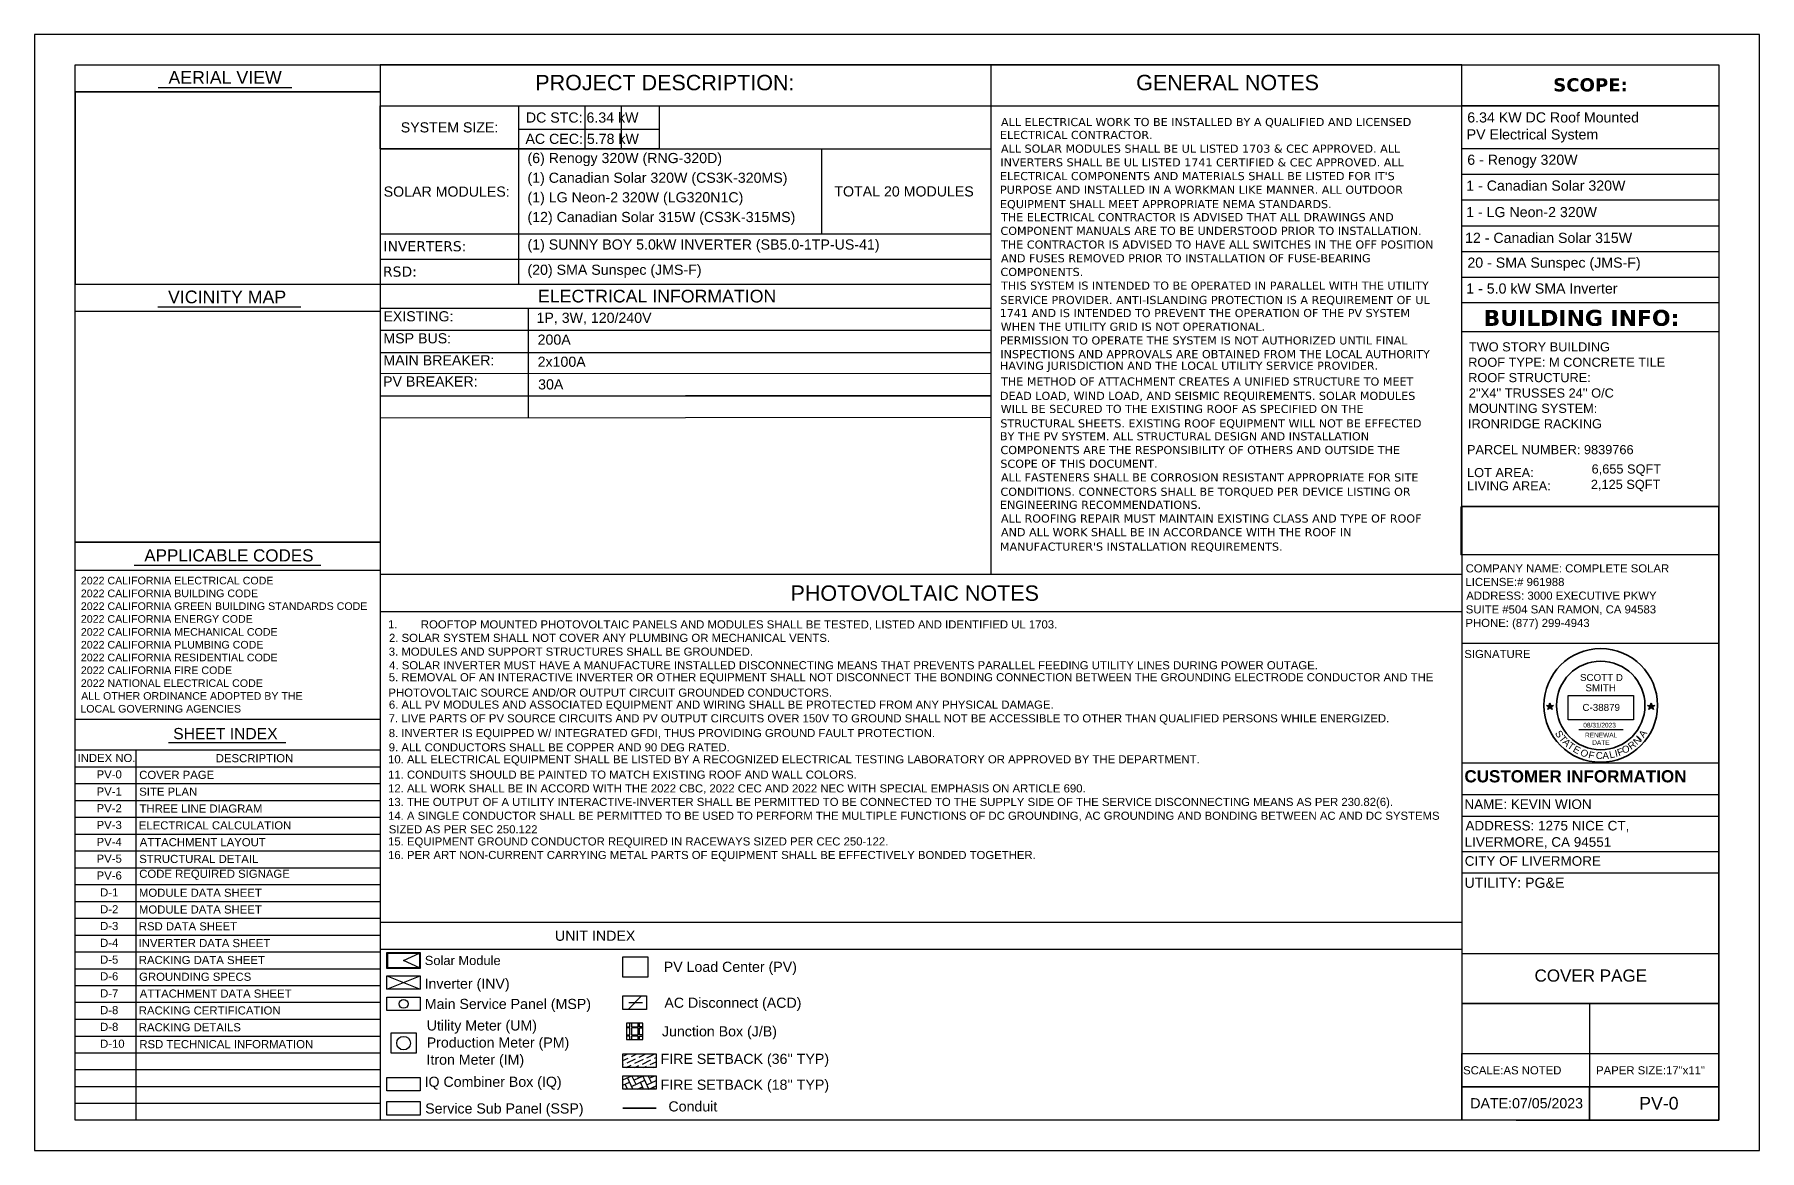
# Model space of a CAD drawing. Header units: millimetres. Extents: x 351 to 7480, y -14642 to -8468.
# Drawn here: x 383 to 2082, y -9577 to -8477 of the extents above; entities that cross this region are included whole.
import ezdxf

# ---------------------------------------------------------------- set-up
doc = ezdxf.new("R2010")
doc.units = ezdxf.units.MM
for name, color, linetype in [('PDF5_Text', 7, 'Continuous'), ('PDF_0', 7, 'Continuous'), ('PDF_PDF_Geometry', 7, 'Continuous'), ('PDF_Text', 7, 'Continuous')]:
    doc.layers.add(name, color=color, linetype=linetype)
doc.styles.add('PDF Arial', font='arial.ttf')
doc.styles.add('PDF Arial Bold', font='arialbd.ttf')
doc.styles.add('PDF Verdana', font='verdana.ttf')
doc.styles.add('PDF Verdana Bold', font='verdanab.ttf')
doc.styles.get("Standard").update_dxf_attribs({"font": 'arial.ttf'})
picture_1 = doc.add_image_def('image1.png', size_in_pixel=(45, 240))
picture_2 = doc.add_image_def('image2.png', size_in_pixel=(697, 1103))
picture_3 = doc.add_image_def('image3.png', size_in_pixel=(836, 1103))
picture_4 = doc.add_image_def('image33.png', size_in_pixel=(858, 321))

# ---------------------------------------------------------------- blocks, each defined once
blk = doc.blocks.new('star')
h = blk.add_hatch(color=256)
h.dxf.hatch_style = 1
h.paths.add_polyline_path([(116.5, 62.57), (116.86, 62.57), (116.68, 63.12)])
h.paths.add_polyline_path([(116.68, 62.02), (116.97, 62.23), (116.86, 62.57), (116.5, 62.57), (116.39, 62.23)])
h.paths.add_polyline_path([(116.5, 62.57), (115.92, 62.57), (116.39, 62.23)])
h.paths.add_polyline_path([(116.39, 62.23), (116.21, 61.67), (116.68, 62.02)])
h.paths.add_polyline_path([(116.68, 62.02), (117.15, 61.67), (116.97, 62.23)])
h.paths.add_polyline_path([(116.97, 62.23), (117.44, 62.57), (116.86, 62.57)])
for p, q in [((116.21, 61.67), (116.68, 63.12)), ((116.68, 63.12), (117.15, 61.67)), ((115.92, 62.57), (117.44, 62.57)), ((117.15, 61.67), (115.92, 62.57)), ((117.44, 62.57), (116.21, 61.67))]:
    blk.add_line(p, q)
blk = doc.blocks.new('a')
at = {"color": 1, "char_height": 15, "attachment_point": 1}
for s, insert, rotation in [('{\\C256;S}', (169, 149), 301.8504), ('{\\C256;T}', (176.1, 138.5), 308.5602), ('{\\C256;A}', (182.8, 131.2), 313.9392), ('{\\C256;T}', (190.6, 123.2), 324.7462), ('{\\C256;E}', (201.4, 115.5), 330.0103), ('{\\C256;O}', (299, 112.2), 12.6875), ('{\\C256;R}', (311.3, 116.8), 36.4598), ('{\\C256;N}', (322.6, 125.5), 43.0781), ('{\\C256;I}', (344.8, 127.8), 227.4846), ('{\\C256;A}', (335, 138.5), 54.6588), ('{\\C256;O}', (218.6, 109.1), 319.6464), ('{\\C256;A}', (258.4, 100.3), 1.6689), ('{\\C256;L}', (271.7, 101.5), 12.6875), ('{\\C256;I}', (283.7, 104.3), 13.6115), ('{\\C256;F}', (288.3, 105.4), 21.5682)]:
    blk.add_mtext_dynamic_manual_height_columns(s, width=30.733, gutter_width=125, heights=[0], dxfattribs=dict(at, insert=insert, rotation=rotation))
at = {"color": 1, "insert": (244.5, 100.5), "char_height": 15, "attachment_point": 1}
blk.add_mtext_dynamic_manual_height_columns('{\\C256;C}', width=30.733, gutter_width=125, heights=[0], dxfattribs=at)
blk = doc.blocks.new('1')
at = {"color": 1, "xscale": 0.1018808021228187, "yscale": 0.1018808021228187, "zscale": 0.1018808021228187}
blk.add_blockref('a', (510.97, 81.39), dxfattribs=at)
at = {"color": 1, "insert": (534.46, 91.84), "char_height": 1.528, "attachment_point": 1, "rotation": 347.3366}
blk.add_mtext_dynamic_manual_height_columns('{\\C256;F}', width=1.5282, gutter_width=12.74, heights=[0], dxfattribs=at)

msp = doc.modelspace()

# ---------------------------------------------------------------- linework, layer by layer
at = {"lineweight": 30}
msp.add_line((1904.2, -9162.2), (1948, -9162.2), dxfattribs=at)
at = {"lineweight": 35}
for radius in [56, 43.6]:
    msp.add_circle((1925.9, -9138.4), radius, dxfattribs=at)
at = {"layer": 'PDF_0', "lineweight": 25}
for points in [[(382.5, -8477.1), (382.5, -9577), (2082.4, -9577), (2082.4, -8477.1)], [(422.5, -8507.1), (723.1, -8507.1), (723.1, -8977.5), (422.5, -8977.5)], [(998, -8589.7), (723.1, -8589.7), (723.1, -8547.6), (998, -8547.6)], [(2042.4, -8547.6), (1788.9, -8547.6)], [(2042.4, -8547.6), (2042.4, -8741.6), (1788.9, -8741.6), (1788.9, -8547.6)], [(1788.9, -8990), (1788.9, -8942.4), (2042.4, -8942.4), (2042.4, -8990)], [(962.3, -9386.3), (986.8, -9386.3), (986.8, -9406.3), (962.3, -9406.3)], [(729.8, -9404.8), (762.6, -9404.8), (762.6, -9418.1), (729.8, -9418.1)], [(729.8, -9425.8), (762.6, -9425.8), (762.6, -9439.2), (729.8, -9439.2)], [(962.3, -9424.6), (985.6, -9424.6), (985.6, -9438), (962.3, -9438)], [(733.9, -9461.2), (758.5, -9461.2), (758.5, -9481.1), (733.9, -9481.1)], [(966, -9467.7), (982, -9467.7), (982, -9451.7), (966, -9451.7)], [(970.7, -9463), (977.3, -9463), (977.3, -9456.3), (970.7, -9456.3)], [(962.3, -9481.9), (995.1, -9481.9), (995.1, -9495.1), (962.3, -9495.1)], [(729.8, -9505), (762.6, -9505), (762.6, -9518.3), (729.8, -9518.3)], [(962.3, -9503.3), (995.1, -9503.3), (995.1, -9516.6), (962.3, -9516.6)], [(729.8, -9528.8), (762.6, -9528.8), (762.6, -9542.1), (729.8, -9542.1)]]:
    msp.add_lwpolyline(points, close=True, dxfattribs=at)
for points in [[(1324.8, -8507.1), (1324.8, -9009)], [(1788.9, -8942.4), (1788.9, -8507.1)], [(859.4, -8547.6), (859.6, -8723.3)], [(859.5, -8547.6), (859.5, -8589.7)], [(924.7, -8547.6), (924.7, -8589.7)], [(960.6, -8547.6), (960.6, -8589.7)], [(1788.9, -8547.6), (2042.4, -8547.6)], [(859.5, -8570.3), (998, -8570.3)], [(723.1, -8589.7), (1324.8, -8589.7)], [(1157.9, -8589.7), (1157.9, -8673.5)], [(1788.9, -8589.6), (2042.4, -8589.6)], [(1788.9, -8614.9), (2042.4, -8614.9)], [(1788.9, -8640.2), (2042.4, -8640.2)], [(1788.9, -8665.6), (2042.4, -8665.6)], [(723.2, -8673.5), (1324.8, -8673.5)], [(723.2, -8698.4), (1324.8, -8698.4)], [(1788.9, -8690.9), (2042.4, -8690.9)], [(1788.9, -8716.3), (2042.4, -8716.3)], [(723.2, -8723.3), (1324.8, -8723.3)], [(723.4, -8746.9), (1325, -8746.9)], [(868.9, -8746.9), (869, -8854.8)], [(723.4, -8768.6), (1325, -8768.6)], [(1788.9, -8769.9), (2042.4, -8769.9)], [(723.4, -8790.4), (1325, -8790.4)], [(723.2, -8811.3), (1324.9, -8810.8)], [(723.3, -8833.1), (1324.9, -8832.5)], [(723.4, -8833.1), (1325, -8833.1)], [(723.3, -8854.9), (1324.9, -8854.3)], [(1789, -9076.9), (2042.5, -9076.9)], [(422.5, -9152), (723.1, -9152)], [(729.8, -9404.8), (762.6, -9418.1)], [(729.8, -9418.1), (762.6, -9405)], [(980.7, -9424.6), (967.4, -9438)], [(968.3, -9431.3), (981.5, -9431.3)], [(974.7, -9430.7), (974.1, -9431.3)], [(966, -9455), (969.3, -9455), (969.3, -9451.7)], [(966, -9463), (969.3, -9463), (969.3, -9456.3), (966, -9456.3)], [(969.3, -9467.7), (969.3, -9464.4), (966, -9464.4)], [(970.7, -9451.7), (970.7, -9455), (977.3, -9455), (977.3, -9451.7)], [(977.3, -9467.7), (977.3, -9464.4), (970.7, -9464.4), (970.7, -9467.7)], [(982, -9455), (978.6, -9455), (978.6, -9451.7)], [(982, -9463), (978.6, -9463), (978.6, -9456.3), (982, -9456.3)], [(978.6, -9467.7), (978.6, -9464.4), (982, -9464.4)]]:
    msp.add_lwpolyline(points, dxfattribs=at)
at = {"layer": 'PDF_0', "lineweight": 0}
for points in [[(422.5, -8723.3), (723.1, -8723.3), (723.1, -8533.5), (422.5, -8533.5)], [(422.5, -8977.5), (723.1, -8977.5), (723.1, -8749.8), (422.5, -8749.8)]]:
    msp.add_lwpolyline(points, close=True, dxfattribs=at)
at = {"layer": 'PDF_0', "color": 5, "lineweight": 25}
msp.add_lwpolyline([(762.6, -9382), (762.6, -9397.6), (729.8, -9397.6), (729.8, -9382)], close=True, dxfattribs=at)
msp.add_lwpolyline([(761.9, -9396.9), (746.2, -9389.8), (761.9, -9382.7), (761.9, -9396.9), (730.6, -9396.9), (730.6, -9382.7), (761.9, -9382.7)], dxfattribs=at)
at = {"layer": 'PDF_0', "color": 251, "lineweight": 25, "true_color": 0x636466}
for points in [[(963.3, -9483.7), (967.3, -9481.9)], [(969.1, -9485.1), (969.1, -9485.1)], [(970.8, -9484.3), (976.2, -9481.9)], [(978.4, -9485), (985, -9481.9)], [(985.9, -9485.6), (993.9, -9481.9)], [(962.3, -9488.3), (967.4, -9486)], [(962.3, -9492.4), (963, -9492.1)], [(964.7, -9491.3), (964.7, -9491.3)], [(965.4, -9495.1), (970.6, -9492.8)], [(966.5, -9490.5), (974.9, -9486.6)], [(972.3, -9491.9), (972.3, -9491.9)], [(974, -9491.1), (982.5, -9487.1)], [(974.2, -9495.1), (978.1, -9493.3)], [(976.6, -9485.8), (976.6, -9485.8)], [(979.8, -9492.6), (979.8, -9492.6)], [(981.5, -9491.8), (990, -9487.8)], [(983.1, -9495.1), (985.6, -9493.9)], [(984.2, -9486.4), (984.2, -9486.4)], [(987.4, -9493.2), (987.4, -9493.2)], [(989.1, -9492.4), (995.1, -9489.6)], [(991.7, -9487), (991.7, -9487)], [(992, -9495.1), (993.2, -9494.6)], [(993.4, -9486.2), (995.1, -9485.4)], [(994.9, -9493.8), (994.9, -9493.8)]]:
    msp.add_lwpolyline(points, dxfattribs=at)
at = {"layer": 'PDF_0', "color": 132, "lineweight": 25, "true_color": 0x00c1c1}
for points in [[(962.3, -9507.3), (971, -9503.3)], [(962.5, -9507.2), (962.3, -9506.8)], [(962.3, -9512.7), (968.8, -9509.6)], [(966.8, -9516.6), (964.6, -9511.6)], [(965.2, -9516.6), (966.6, -9515.9)], [(972.2, -9516.6), (966.8, -9505.2)], [(970.9, -9513.9), (984, -9507.8)], [(975.3, -9511.9), (971.2, -9503.3)], [(973.2, -9507.6), (982.4, -9503.3)], [(977.6, -9505.5), (976.6, -9503.3)], [(976.6, -9516.6), (981.6, -9514.2)], [(977.5, -9516.6), (977.3, -9516.2)], [(982.7, -9516.6), (979.6, -9509.8)], [(988, -9516.6), (981.9, -9503.5)], [(986, -9512.2), (995.1, -9507.9)], [(990.4, -9510.1), (987.1, -9503.3)], [(987.9, -9516.6), (995.1, -9513.3)], [(988.3, -9505.8), (993.7, -9503.3)], [(992.6, -9503.8), (992.4, -9503.3)], [(993.4, -9516.6), (992.4, -9514.5)], [(995.1, -9508.9), (994.7, -9508.1)]]:
    msp.add_lwpolyline(points, dxfattribs=at)
at = {"layer": 'PDF_0', "color": 244, "lineweight": 35, "true_color": 0x991a1e}
msp.add_lwpolyline([(962.3, -9535.4), (995.1, -9535.4)], dxfattribs=at)
at = {"layer": 'PDF_0', "lineweight": 25}
for centre, radius in [((746.2, -9432.5), 4.4), ((746.2, -9471.2), 6.68)]:
    msp.add_circle(centre, radius, dxfattribs=at)
at = {"layer": 'PDF_PDF_Geometry', "lineweight": 25}
for points in [[(1788.9, -8507.1), (723.1, -8507.1), (723.1, -9547.1), (422.5, -9547.1)], [(422.5, -8507.1), (723.1, -8507.1)], [(2042.4, -8507.1), (2042.4, -9547.1), (422.5, -9547.1), (422.5, -8507.1), (2042.4, -8507.1), (2042.4, -9547.1), (1788.9, -9547.1), (1788.9, -9514.3), (2042.4, -9514.3), (1788.9, -9514.3), (1788.9, -9481.3), (2042.4, -9481.3)], [(504.5, -8529.4), (636.2, -8529.4)], [(422.5, -8533.5), (723.1, -8533.5)], [(723.1, -8547.6), (1788.9, -8547.6)], [(422.5, -8723.3), (723.1, -8723.3)], [(422.5, -8749.8), (723.1, -8749.8)], [(504.2, -8745.5), (645, -8745.5)], [(2042.4, -9025), (2042.4, -9481.3), (2042.4, -9514.3), (2042.4, -9547.1), (2042.4, -8942.4), (1788.9, -8942.4), (1788.9, -9547.1)], [(480.7, -9000), (664.6, -9000)], [(723.1, -9009), (1788.9, -9009)], [(723.1, -9045.8), (1788.9, -9045.8)], [(514.6, -9174.9), (630.3, -9174.9)], [(422.5, -9182.3), (723.1, -9182.3)], [(482.5, -9182.3), (482.5, -9203.1), (482.5, -9547.1)], [(1788.9, -9195), (2042.4, -9195)], [(422.5, -9198.9), (723.1, -9198.9)], [(422.5, -9215.4), (723.1, -9215.4)], [(1788.9, -9226.3), (2042.4, -9226.3)], [(422.5, -9232), (723.1, -9232)], [(422.5, -9248.6), (723.1, -9248.6)], [(1788.9, -9247.4), (2042.4, -9247.4)], [(422.5, -9265.2), (723.1, -9265.2)], [(422.5, -9281.8), (723.1, -9281.8)], [(1788.9, -9282.2), (2042.5, -9282.2)], [(422.5, -9298.3), (723.1, -9298.3)], [(422.5, -9314.9), (723.1, -9314.9)], [(1788.9, -9303.4), (2042.5, -9303.4)], [(422.5, -9331.6), (723.1, -9331.6)], [(422.5, -9348.1), (723.1, -9348.1)], [(422.5, -9364.7), (723.1, -9364.7)], [(723.1, -9352.1), (1788.9, -9352.1)], [(422.5, -9381.2), (723.1, -9381.2)], [(723.1, -9378.6), (1788.9, -9378.6)], [(1788.9, -9383), (2042.5, -9383)], [(422.5, -9397.9), (723.1, -9397.9)], [(422.5, -9414.4), (723.1, -9414.4)], [(422.5, -9431), (723.1, -9431)], [(1792.5, -9432.1), (2042.4, -9432.1), (1788.9, -9432.1), (2042.4, -9432.1), (1914.8, -9432.1), (1914.8, -9481.3), (2042.4, -9481.3), (2042.4, -9432.1)], [(422.5, -9447.6), (723.1, -9447.6)], [(422.5, -9464.2), (723.1, -9464.2)], [(422.5, -9480.8), (723.1, -9480.8)], [(1914.8, -9481.3), (1914.8, -9514.3), (1914.8, -9547.1)], [(422.5, -9497.3), (723.1, -9497.3)], [(422.5, -9513.9), (723.1, -9513.9)], [(422.5, -9530.5), (723.1, -9530.5)]]:
    msp.add_lwpolyline(points, dxfattribs=at)
for points in [[(723.1, -8977.5), (723.1, -9005.5), (422.5, -9005.5), (422.5, -8977.5)], [(2042.4, -9514.3), (2042.4, -9547.1), (1914.8, -9547.1), (1914.8, -9514.3)]]:
    msp.add_lwpolyline(points, close=True, dxfattribs=at)
at = {"layer": 'PDF_PDF_Geometry', "color": 251, "lineweight": 25, "true_color": 0x525252}
msp.add_lwpolyline([(1842.5, -9547.1), (2042.4, -9547.1)], dxfattribs=at)

# ---------------------------------------------------------------- block references
at = {"xscale": 4.597039828451667, "yscale": 4.597039828451667, "zscale": 4.597039828451667, "rotation": 287.9700872862333}
for p in [(1437.9, -8717.7), (1537.6, -8717.7)]:
    msp.add_blockref('star', p, dxfattribs=at)
at = {"color": 1, "xscale": 4.51217474996896, "yscale": 4.51217474996896, "zscale": 4.51217474996896}
msp.add_blockref('1', (-496.9, -9597.8), dxfattribs=at)

# ---------------------------------------------------------------- texts
at = {"attachment_point": 1}
for s, width, heights, insert, char_height, line_spacing_factor in [('SCOTT D\\P  SMITH', 46.347, [0], (1905.5, -9107.4), 6.9, 0.88), ('RENEWAL\\P    DATE', 31.395, [17], (1910.4, -9165.3), 4.6, 0.96)]:
    msp.add_mtext_dynamic_manual_height_columns(s, width=width, gutter_width=4.6, heights=heights, dxfattribs=dict(at, insert=insert, char_height=char_height, line_spacing_factor=line_spacing_factor))
for s, width, insert, char_height in [('C-38879', 41.59, (1907.9, -9136.9), 6.9), ('08/31/2023', 38.133, (1908.7, -9155.5), 4.6)]:
    msp.add_mtext_dynamic_manual_height_columns(s, width=width, gutter_width=4.6, heights=[0], dxfattribs=dict(at, insert=insert, char_height=char_height))
at = {"layer": 'PDF5_Text', "attachment_point": 7, "style": 'PDF Arial'}
for s, insert, char_height in [('1 - LG Neon-2 320W', (1793.3, -8657.3), 10), ('12 - Canadian Solar 315W', (1792.2, -8682.7), 10), ('PARCEL NUMBER: 9839766', (1794.1, -8890.9), 9), ('LOT AREA:', (1794.2, -8913.5), 9), ('LIVING AREA:', (1794.2, -8926.6), 9)]:
    msp.add_mtext(s, dxfattribs=dict(at, insert=insert, char_height=char_height))
at = {"layer": 'PDF_Text', "attachment_point": 7}
for s, insert, char_height, style in [('AERIAL VIEW', (514.5, -8525.7), 12.5, 'PDF Arial'), ('PROJECT DESCRIPTION:', (876, -8532.3), 15.165, 'PDF Arial'), ('GENERAL NOTES', (1468.1, -8532.3), 15.165, 'PDF Arial'), ('SCOPE:', (1879.1, -8533.5), 13, 'PDF Verdana Bold'), ('SYSTEM SIZE:', (743.4, -8573.8), 10, 'PDF Arial'), ('DC STC: 6.34 kW', (866.7, -8564.1), 10, 'PDF Arial'), ('ALL ELECTRICAL WORK TO BE INSTALLED BY A QUALIFIED AND LICENSED', (1334.9, -8568.8), 8, 'PDF Verdana'), ('6.34 KW DC Roof Mounted', (1794.4, -8564), 10, 'PDF Arial'), ('AC CEC: 5.78 kW', (866.3, -8585.1), 10, 'PDF Arial'), ('ELECTRICAL CONTRACTOR.', (1333.9, -8580.3), 8, 'PDF Verdana'), ('PV Electrical System', (1793.8, -8583.6), 10, 'PDF Arial'), ('(6) Renogy 320W (RNG-320D)', (868.3, -8606.9), 10, 'PDF Arial'), ('ALL SOLAR MODULES SHALL BE UL LISTED 1703 & CEC APPROVED. ALL', (1334.9, -8593.8), 8, 'PDF Verdana'), ('INVERTERS SHALL BE UL LISTED 1741 CERTIFIED & CEC APPROVED. ALL', (1334.3, -8607.3), 8, 'PDF Verdana'), ('6 - Renogy 320W', (1794.4, -8608.6), 10, 'PDF Arial'), ('(1) Canadian Solar 320W (CS3K-320MS)', (868.3, -8626.3), 10, 'PDF Arial'), ("ELECTRICAL COMPONENTS AND MATERIALS SHALL BE LISTED FOR IT'S", (1333.9, -8620.8), 8, 'PDF Verdana'), ('SOLAR MODULES:', (726.6, -8637.1), 10, 'PDF Arial'), ('(1) LG Neon-2 320W (LG320N1C)', (868.3, -8645.6), 10, 'PDF Arial'), ('TOTAL 20 MODULES', (1170.7, -8636.9), 10, 'PDF Arial'), ('PURPOSE AND INSTALLED IN A WORKMAN LIKE MANNER. ALL OUTDOOR', (1333.9, -8634.3), 8, 'PDF Verdana'), ('1 - Canadian Solar 320W', (1793.4, -8631.2), 10, 'PDF Arial'), ('(12) Canadian Solar 315W (CS3K-315MS)', (868.3, -8665), 10, 'PDF Arial'), ('EQUIPMENT SHALL MEET APPROPRIATE NEMA STANDARDS.', (1333.9, -8649.7), 8, 'PDF Verdana'), ('THE ELECTRICAL CONTRACTOR IS ADVISED THAT ALL DRAWINGS AND', (1335, -8661.3), 8, 'PDF Verdana'), ('COMPONENT MANUALS ARE TO BE UNDERSTOOD PRIOR TO INSTALLATION.', (1334.4, -8674.8), 8, 'PDF Verdana'), ('INVERTERS:', (726.3, -8691), 10, 'PDF Verdana'), ('(1) SUNNY BOY 5.0kW INVERTER (SB5.0-1TP-US-41)', (868.3, -8692.1), 10, 'PDF Arial'), ('THE CONTRACTOR IS ADVISED TO HAVE ALL SWITCHES IN THE OFF POSITION', (1335, -8688.3), 8, 'PDF Verdana'), ('AND FUSES REMOVED PRIOR TO INSTALLATION OF FUSE-BEARING', (1334.9, -8701.8), 8, 'PDF Verdana'), ('20 - SMA Sunspec (JMS-F)', (1794.5, -8710), 10, 'PDF Arial'), ('RSD:', (725.9, -8716), 10, 'PDF Verdana'), ('(20) SMA Sunspec (JMS-F)', (868.3, -8717), 10, 'PDF Arial'), ('COMPONENTS.', (1334.4, -8715.3), 8, 'PDF Verdana'), ('VICINITY MAP', (514.1, -8742.2), 12.5, 'PDF Arial'), ('ELECTRICAL INFORMATION', (878.7, -8741.4), 12.5, 'PDF Arial'), ('THIS SYSTEM IS INTENDED TO BE OPERATED IN PARALLEL WITH THE UTILITY', (1335, -8728.8), 8, 'PDF Verdana'), ('SERVICE PROVIDER. ANTI-ISLANDING PROTECTION IS A REQUIREMENT OF UL', (1334.3, -8744.2), 8, 'PDF Verdana'), ('1 - 5.0 kW SMA Inverter', (1793.4, -8732.6), 10, 'PDF Arial'), ('EXISTING:', (726.3, -8760), 10, 'PDF Arial'), ('1P, 3W, 120/240V', (877.2, -8763.2), 10, 'PDF Arial'), ('1741 AND IS INTENDED TO PREVENT THE OPERATION OF THE PV SYSTEM', (1333.6, -8755.8), 8, 'PDF Verdana'), ('BUILDING INFO:', (1810.4, -8764.6), 15.749, 'PDF Verdana Bold'), ('WHEN THE UTILITY GRID IS NOT OPERATIONAL.', (1334.6, -8769.3), 8, 'PDF Verdana'), ('MSP BUS:', (726.3, -8781.7), 10, 'PDF Arial'), ('200A', (878.3, -8783), 10, 'PDF Arial'), ('PERMISSION TO OPERATE THE SYSTEM IS NOT AUTHORIZED UNTIL FINAL', (1333.9, -8782.8), 8, 'PDF Verdana'), ('INSPECTIONS AND APPROVALS ARE OBTAINED FROM THE LOCAL AUTHORITY', (1334.3, -8796.3), 8, 'PDF Verdana'), ('TWO STORY BUILDING', (1796, -8789.6), 9, 'PDF Arial'), ('MAIN BREAKER:', (726.3, -8803.2), 10, 'PDF Arial'), ('2x100A', (878.3, -8804.8), 10, 'PDF Arial'), ('HAVING JURISDICTION AND THE LOCAL UTILITY SERVICE PROVIDER.', (1333.9, -8809.8), 8, 'PDF Verdana'), ('ROOF TYPE: M CONCRETE TILE', (1795.3, -8804.8), 9, 'PDF Arial'), ('PV BREAKER:', (726, -8824.1), 10, 'PDF Arial'), ('30A', (878.8, -8827.1), 10, 'PDF Arial'), ('THE METHOD OF ATTACHMENT CREATES A UNIFIED STRUCTURE TO MEET', (1335, -8823.3), 8, 'PDF Verdana'), ('ROOF STRUCTURE:', (1795.3, -8819.9), 9, 'PDF Arial'), ('DEAD LOAD, WIND LOAD, AND SEISMIC REQUIREMENTS. SOLAR MODULES', (1333.9, -8838.7), 8, 'PDF Verdana'), ("2''X4'' TRUSSES 24'' O/C", (1795.9, -8835.1), 9, 'PDF Arial'), ('WILL BE SECURED TO THE EXISTING ROOF AS SPECIFIED ON THE', (1334.6, -8850.3), 8, 'PDF Verdana'), ('STRUCTURAL SHEETS. EXISTING ROOF EQUIPMENT WILL NOT BE EFFECTED', (1334.3, -8865.8), 8, 'PDF Verdana'), ('IRONRIDGE RACKING', (1795.1, -8865.4), 9, 'PDF Arial'), ('MOUNTING SYSTEM:', (1795.4, -8850.2), 9, 'PDF Arial'), ('BY THE PV SYSTEM. ALL STRUCTURAL DESIGN AND INSTALLATION', (1333.9, -8877.3), 8, 'PDF Verdana'), ('COMPONENTS ARE THE RESPONSIBILITY OF OTHERS AND OUTSIDE THE', (1334.4, -8890.8), 8, 'PDF Verdana'), ('SCOPE OF THIS DOCUMENT.', (1334.3, -8904.3), 8, 'PDF Verdana'), ('6,655 SQFT', (1916.9, -8912.3), 9, 'PDF Arial'), ('ALL FASTENERS SHALL BE CORROSION RESISTANT APPROPRIATE FOR SITE', (1334.9, -8917.8), 8, 'PDF Verdana'), ('CONDITIONS. CONNECTORS SHALL BE TORQUED PER DEVICE LISTING OR', (1334.4, -8933.2), 8, 'PDF Verdana'), ('2,125 SQFT', (1916.2, -8927.5), 9, 'PDF Arial'), ('ENGINEERING RECOMMENDATIONS.', (1333.9, -8944.8), 8, 'PDF Verdana'), ('ALL ROOFING REPAIR MUST MAINTAIN EXISTING CLASS AND TYPE OF ROOF', (1334.9, -8958.3), 8, 'PDF Verdana'), ('AND ALL WORK SHALL BE IN ACCORDANCE WITH THE ROOF IN', (1334.9, -8971.8), 8, 'PDF Verdana'), ('APPLICABLE CODES', (490.7, -8996.7), 12, 'PDF Arial'), ("MANUFACTURER'S INSTALLATION REQUIREMENTS.", (1333.9, -8987.3), 8, 'PDF Verdana'), ('COMPANY NAME: COMPLETE SOLAR', (1792.8, -9007.4), 8, 'PDF Arial'), ('2022 CALIFORNIA ELECTRICAL CODE', (428.2, -9019.2), 7.5, 'PDF Arial'), ('2022 CALIFORNIA BUILDING CODE', (428.2, -9031.8), 7.5, 'PDF Arial'), ('PHOTOVOLTAIC NOTES', (1127.5, -9035.5), 15.165, 'PDF Arial'), ('ADDRESS: 3000 EXECUTIVE PKWY', (1793.4, -9034.3), 8, 'PDF Arial'), ('LICENSE:# 961988', (1792.6, -9020.8), 8, 'PDF Arial'), ('2022 CALIFORNIA GREEN BUILDING STANDARDS CODE', (428.2, -9044.4), 7.5, 'PDF Arial'), ('SUITE #504 SAN RAMON, CA 94583', (1792.9, -9049.2), 8, 'PDF Arial'), ('2022 CALIFORNIA ENERGY CODE', (428.2, -9057), 7.5, 'PDF Arial'), ('1.', (730.9, -9062.4), 8, 'PDF Arial'), ('ROOFTOP MOUNTED PHOTOVOLTAIC PANELS AND MODULES SHALL BE TESTED, LISTED AND IDENTIFIED UL 1703.', (763.2, -9064), 8, 'PDF Arial'), ('PHONE: (877) 299-4943', (1792.6, -9063.5), 8, 'PDF Arial'), ('2022 CALIFORNIA MECHANICAL CODE', (428.2, -9069.8), 7.5, 'PDF Arial'), ('2022 CALIFORNIA PLUMBING CODE', (428.2, -9082.4), 7.5, 'PDF Arial'), ('2. SOLAR SYSTEM SHALL NOT COVER ANY PLUMBING OR MECHANICAL VENTS.', (731.8, -9075.9), 8, 'PDF Arial'), ('2022 CALIFORNIA RESIDENTIAL CODE', (428.2, -9095), 7.5, 'PDF Arial'), ('3. MODULES AND SUPPORT STRUCTURES SHALL BE GROUNDED.', (731.6, -9089.5), 8, 'PDF Arial'), ('SIGNATURE', (1791.5, -9091.8), 8, 'PDF Arial'), ('2022 CALIFORNIA FIRE CODE', (428.2, -9107.6), 7.5, 'PDF Arial'), ('5. REMOVAL OF AN INTERACTIVE INVERTER OR OTHER EQUIPMENT SHALL NOT DISCONNECT THE BONDING CONNECTION BETWEEN THE GROUNDING ELECTRODE CONDUCTOR AND THE', (731.6, -9116.8), 7.9998, 'PDF Arial'), ('4. SOLAR INVERTER MUST HAVE A MANUFACTURE INSTALLED DISCONNECTING MEANS THAT PREVENTS PARALLEL FEEDING UTILITY LINES DURING POWER OUTAGE.', (732, -9102.9), 7.9998, 'PDF Arial'), ('ALL OTHER ORDINANCE ADOPTED BY THE', (428.5, -9132.9), 7.5, 'PDF Arial'), ('2022 NATIONAL ELECTRICAL CODE', (428.2, -9120.3), 7.5, 'PDF Arial'), ('PHOTOVOLTAIC SOURCE AND/OR OUTPUT CIRCUIT GROUNDED CONDUCTORS.', (731.3, -9129.9), 8, 'PDF Arial'), ('LOCAL GOVERNING AGENCIES', (427.7, -9145.5), 7.5, 'PDF Arial'), ('6. ALL PV MODULES AND ASSOCIATED EQUIPMENT AND WIRING SHALL BE PROTECTED FROM ANY PHYSICAL DAMAGE.', (731.7, -9143.8), 8, 'PDF Arial'), ('SHEET INDEX', (519.2, -9171.8), 11.043, 'PDF Arial'), ('7. LIVE PARTS OF PV SOURCE CIRCUITS AND PV OUTPUT CIRCUITS OVER 150V TO GROUND SHALL NOT BE ACCESSIBLE TO OTHER THAN QUALIFIED PERSONS WHILE ENERGIZED.', (731.5, -9157.3), 7.9998, 'PDF Arial'), ('8. INVERTER IS EQUIPPED W/ INTEGRATED GFDI, THUS PROVIDING GROUND FAULT PROTECTION.', (731.6, -9171.8), 8, 'PDF Arial'), ('9. ALL CONDUCTORS SHALL BE COPPER AND 90 DEG RATED.', (731.6, -9183.8), 8, 'PDF Arial'), ('INDEX NO.', (424.9, -9194.3), 8, 'PDF Arial'), ('DESCRIPTION', (561.1, -9194.5), 8, 'PDF Arial'), ('10. ALL ELECTRICAL EQUIPMENT SHALL BE LISTED BY A RECOGNIZED ELECTRICAL TESTING LABORATORY OR APPROVED BY THE DEPARTMENT.', (730.9, -9197.7), 7.9998, 'PDF Arial'), ('PV-0', (443.7, -9210.5), 8, 'PDF Arial'), ('COVER PAGE', (485.7, -9210.9), 8, 'PDF Arial'), ('11. CONDUITS SHOULD BE PAINTED TO MATCH EXISTING ROOF AND WALL COLORS.', (730.9, -9210.7), 8, 'PDF Arial'), ('CUSTOMER INFORMATION', (1791.6, -9214.4), 12, 'PDF Arial Bold'), ('PV-1', (443.7, -9227.2), 8, 'PDF Arial'), ('SITE PLAN', (485.7, -9227.5), 8, 'PDF Arial'), ('12. ALL WORK SHALL BE IN ACCORD WITH THE 2022 CBC, 2022 CEC AND 2022 NEC WITH SPECIAL EMPHASIS ON ARTICLE 690.', (730.9, -9225.6), 7.9998, 'PDF Arial'), ('13. THE OUTPUT OF A UTILITY INTERACTIVE-INVERTER SHALL BE PERMITTED TO BE CONNECTED TO THE SUPPLY SIDE OF THE SERVICE DISCONNECTING MEANS AS PER 230.82(6).', (730.9, -9239.9), 7.9998, 'PDF Arial'), ('PV-2', (443.7, -9243.7), 8, 'PDF Arial'), ('THREE LINE DIAGRAM', (486, -9244.1), 8, 'PDF Arial'), ('14. A SINGLE CONDUCTOR SHALL BE PERMITTED TO BE USED TO PERFORM THE MULTIPLE FUNCTIONS OF DC GROUNDING, AC GROUNDING AND BONDING BETWEEN AC AND DC SYSTEMS', (730.9, -9252.6), 7.9998, 'PDF Arial'), ('NAME: KEVIN WION', (1791.6, -9240.6), 9.5, 'PDF Arial'), ('PV-3', (443.7, -9260.3), 8, 'PDF Arial'), ('ELECTRICAL CALCULATION', (485.3, -9260.7), 8, 'PDF Arial'), ('SIZED AS PER SEC 250.122', (731.6, -9264.6), 8, 'PDF Arial'), ('ADDRESS: 1275 NICE CT,', (1792.6, -9263.4), 9.5, 'PDF Arial'), ('PV-4', (443.7, -9276.9), 8, 'PDF Arial'), ('ATTACHMENT LAYOUT', (486.2, -9277.3), 8, 'PDF Arial'), ('15. EQUIPMENT GROUND CONDUCTOR REQUIRED IN RACEWAYS SIZED PER CEC 250-122.', (730.9, -9278.6), 8, 'PDF Arial'), ('LIVERMORE, CA 94551', (1791.7, -9279.5), 9.5, 'PDF Arial'), ('PV-5', (443.7, -9293.5), 8, 'PDF Arial'), ('STRUCTURAL DETAIL', (485.7, -9293.8), 8, 'PDF Arial'), ('16. PER ART NON-CURRENT CARRYING METAL PARTS OF EQUIPMENT SHALL BE EFFECTIVELY BONDED TOGETHER.', (730.9, -9292), 8, 'PDF Arial'), ('CITY OF LIVERMORE', (1791.9, -9296.6), 9.5, 'PDF Arial'), ('PV-6', (443.7, -9310.1), 8, 'PDF Arial'), ('CODE REQUIRED SIGNAGE', (485.7, -9310.5), 8, 'PDF Arial'), ('UTILITY: PG&E', (1791.6, -9318.3), 10, 'PDF Arial'), ('D-1', (447.1, -9326.7), 8, 'PDF Arial'), ('MODULE DATA SHEET', (485.4, -9327.1), 8, 'PDF Arial'), ('D-2', (447.1, -9343.3), 8, 'PDF Arial'), ('MODULE DATA SHEET', (485.4, -9343.6), 8, 'PDF Arial'), ('D-3', (447.1, -9359.9), 8, 'PDF Arial'), ('RSD DATA SHEET', (485.3, -9360.2), 8, 'PDF Arial'), ('UNIT INDEX', (895.4, -9370.5), 10, 'PDF Arial'), ('D-4', (447.1, -9376.4), 8, 'PDF Arial'), ('INVERTER DATA SHEET', (485.1, -9376.7), 8, 'PDF Arial'), ('D-5', (447.1, -9393), 8, 'PDF Arial'), ('RACKING DATA SHEET', (485.3, -9393.4), 8, 'PDF Arial'), ('Solar Module', (767.1, -9394.4), 9.083, 'PDF Arial'), ('PV Load Center (PV)', (1002.6, -9404), 10, 'PDF Arial'), ('COVER PAGE', (1860.7, -9410.8), 12, 'PDF Arial'), ('D-6', (447.1, -9409.5), 8, 'PDF Arial'), ('GROUNDING SPECS', (485.6, -9409.9), 8, 'PDF Arial'), ('Inverter (INV)', (766.9, -9420.6), 10, 'PDF Arial'), ('D-7', (447.1, -9426.2), 8, 'PDF Arial'), ('ATTACHMENT DATA SHEET', (486.2, -9426.5), 8, 'PDF Arial'), ('Main Service Panel (MSP)', (767.1, -9440.6), 10, 'PDF Arial'), ('AC Disconnect (ACD)', (1003.2, -9439.4), 10, 'PDF Arial'), ('D-8', (447.1, -9442.8), 8, 'PDF Arial'), ('D-8', (447.1, -9459.3), 8, 'PDF Arial'), ('RACKING CERTIFICATION', (485.3, -9443.1), 8, 'PDF Arial'), ('Utility Meter (UM)', (769, -9461.8), 10, 'PDF Arial'), ('D-10', (447.1, -9475.9), 8, 'PDF Arial'), ('RACKING DETAILS', (485.3, -9459.7), 8, 'PDF Arial'), ('RSD TECHNICAL INFORMATION', (485.8, -9476.3), 8, 'PDF Arial'), ('Production Meter (PM)', (769, -9478.6), 10, 'PDF Arial'), ('Junction Box (J/B)', (1000.8, -9467.6), 10, 'PDF Arial'), ('Itron Meter (IM)', (768.8, -9495.5), 10, 'PDF Arial'), ("FIRE SETBACK (36'' TYP)", (999.5, -9494.7), 10, 'PDF Arial'), ('SCALE:AS NOTED           PAPER SIZE:17"x11"', (1790.3, -9502.1), 8, 'PDF Arial'), ('IQ Combiner Box (IQ)', (766.9, -9517.3), 10, 'PDF Arial'), ("FIRE SETBACK (18'' TYP)", (999.5, -9520.2), 10, 'PDF Arial'), ('Service Sub Panel (SSP)', (767.5, -9543.6), 10, 'PDF Arial'), ('Conduit', (1007.2, -9538.7), 10, 'PDF Arial'), ('DATE:07/05/2023', (1797.4, -9535.6), 10, 'PDF Arial'), ('PV-0', (1963.8, -9536.9), 12.5, 'PDF Arial')]:
    msp.add_mtext(s, dxfattribs=dict(at, insert=insert, char_height=char_height, style=style))

# ---------------------------------------------------------------- pictures from other files: only their frames are drawn
at = {"color": 7, "true_color": 0xffffff}
image = msp.add_image(picture_4, insert=(1893.7, -9152.7), size_in_units=(64.6, 24.2), dxfattribs=dict(at, brightness=7, contrast=73))
image.dxf.flags = 15
at = {"layer": 'PDF_0', "color": 7, "lineweight": 0}
image = msp.add_image(picture_2, insert=(723, -8723.3), size_in_units=(189.9, 300.2), rotation=90, dxfattribs=at)
image.dxf.flags = 15
image = msp.add_image(picture_3, insert=(723, -8977.5), size_in_units=(227.8, 300.4), rotation=90, dxfattribs=at)
image.dxf.flags = 15
image = msp.add_image(picture_1, insert=(2042.4, -8990), size_in_units=(47.5, 254.3), rotation=90, dxfattribs=at)
image.dxf.flags = 15

doc.saveas('drawing.dxf')
